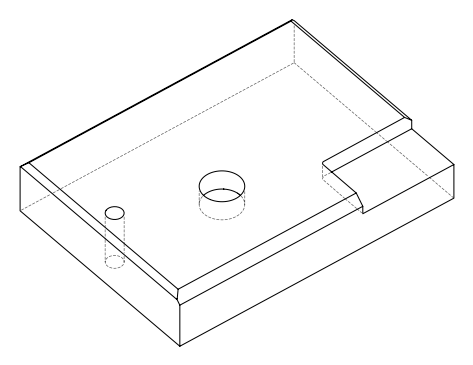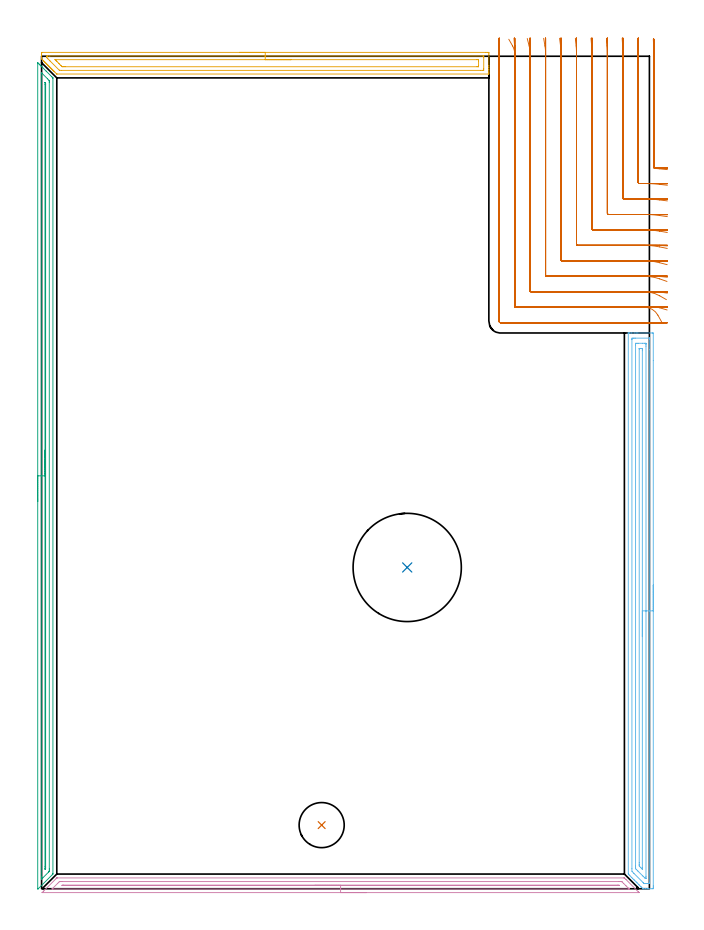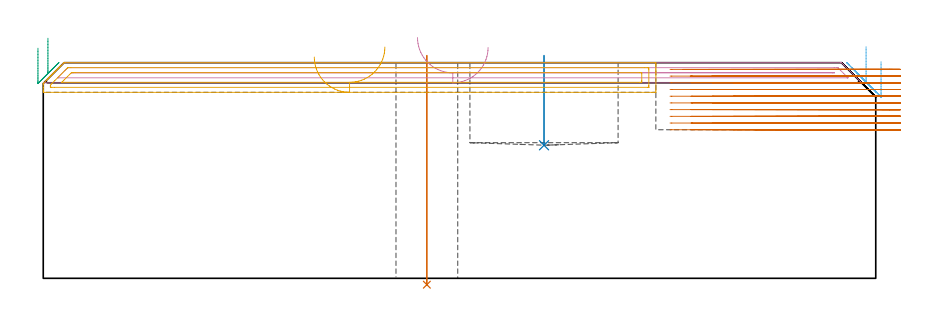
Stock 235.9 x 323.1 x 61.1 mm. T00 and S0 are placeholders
(PLAN: 7 operations, 3 tool changes, 53.2 min)
(1 INDEXABLE_INSERT_DRILL_THROUGH_HOLE_FROM_SOLID | STEP1HOLE | NXT0302_006 | 0.26 min | 14678 mm3)
(2 INDEXABLE_INSERT_DRILL_BLIND_HOLE_FROM_SOLID | STEP1POCKET | NXT0302_036 | 0.1 min | 31726 mm3)
(3 AREA_MILL | FG_CHAMFER_SURFACE | UGT0205_001 | 7.71 min | 5622 mm3)
(4 AREA_MILL_1 | FG_CHAMFER_SURFACE_1 | UGT0205_001 | 5.57 min | 3753 mm3)
(5 AREA_MILL_2 | FG_CHAMFER_SURFACE_2 | UGT0205_001 | 4.35 min | 6226 mm3)
(6 AREA_MILL_3 | FG_CHAMFER_SURFACE_3 | UGT0205_001 | 7.05 min | 10307 mm3)
(7 MILL_CORNER_NOTCH_RECTANGULAR | CORNER_NOTCH_RECTANGULAR | UGT0201_007 | Follow Part, ap 2, ae 75% | 28.13 min | 126583 mm3)
(TOOL NXT0302_006 | Index. Insert Drill 17.5mm [880-D1750L25-05] | D17.5 PA176 FL88 Z2)
(TOOL NXT0302_036 | Index. Insert Drill 42mm [880-D4200L50-05] | D42 PA176 FL210 Z2)
(TOOL UGT0205_001 | Chamfer Mill 20 x 3 x 45 deg. | D20 FL50 Z2)
(TOOL UGT0201_007 | End Mill 8 mm | D8 FL19 Z4)
(OP 1 INDEXABLE_INSERT_DRILL_THROUGH_HOLE_FROM_SOLID)
G17 G21 G94 G90
T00 M6
G54
G17 G0 G90 X108.7 Y24.7 S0 M3
G43 Z71.1 H1
G94 G81 G98 Z-1.806 F250. R63.1
G80
M5
M2
(OP 2 INDEXABLE_INSERT_DRILL_BLIND_HOLE_FROM_SOLID)
G17 G21 G94 G90
T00 M6
G54
G17 G0 G90 X141.9 Y124.7 S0 M3
G43 Z71.1 H1
G94 G81 G98 Z37.7 F250. R63.1
G80
M5
M2
(OP 3 AREA_MILL)
G17 G21 G94 G90
T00 M6
G54
G17 G0 G90 X-1.5 Y150.252 S1061 M3
G43 Z71.1 H0
Z65.2
G94 G1 Y150.29 Z64.328 F250.
Y150.403 Z63.463
Y150.592 Z62.612
Y150.855 Z61.78
Y151.188 Z60.974
Y151.591 Z60.2
Y152.06 Z59.464
Y152.591 Z58.772
Y153.18 Z58.129
Y153.824 Z57.54
Y154.516 Z57.008
Y155.252 Z56.54
Y156.025 Z56.137
Y156.831 Z55.803
Y157.663 Z55.541
Y158.515 Z55.352
Y159.38 Z55.238
Y160.252 Z55.2
X-1.499 Y320.591 Z55.199
X-1.497 Z55.202
X-1.492 Z55.207
X-1.101 Y320.201 Z55.599
X-0.895 Y319.996 Z55.803
X-0.732 Y319.835 Z55.963
X-0.577 Y319.678 Z56.121
X-0.449 Y319.55 Z56.249
X-0.296 Y319.398 Z56.399
X-0.15 Y319.251 Z56.548
X-0.002 Y319.103 Z56.695
X0.141 Y318.961 Z56.836
X0.277 Y318.824 Z56.975
X0.444 Y318.657 Z57.142
X1.783 Y317.319 Z58.48
X4.013 Y315.088 Z60.712
X4.23 Y314.87 Z60.93
X4.374 Y314.724 Z61.071
X4.395 Y314.695 Z61.091
X4.4 Y314.642 Z61.1
Y5.884
X4.398 Y5.706 Z61.087
X4.336 Y5.637 Z61.029
X4.149 Y5.448 Z60.848
X-1.169 Y0.131 Z55.531
X-1.319 Y0. Z55.377
X-1.413 Y-0.062 Z55.281
X-1.427 Y-0.053 Z55.269
X-1.429 Y-0.05 Z55.268
X-1.459 Y0.001 Z55.239
X-1.5 Y0.075 Z55.2
Y160.252
X-0.086 Z56.614
X-0.085 Y316.426 Z56.615
X-0.084 Y316.616 Z56.616
X-0.081 Y316.709 Z56.619
X-0.08 Y316.717 Z56.62
X-0.069 Y316.71 Z56.631
X-0.04 Y316.685 Z56.66
X0.224 Y316.426 Z56.924
X2.323 Y314.327 Z59.023
X2.896 Y313.749 Z59.596
X2.979 Y313.659 Z59.679
X2.981 Y313.579 Z59.681
X2.984 Y313.41 Z59.684
X2.985 Y313.072 Z59.685
X2.986 Y312.857 Z59.686
X2.985 Y7.669 Z59.685
X2.983 Y6.994 Z59.683
X2.979 Y6.776 Z59.679
X2.977 Y6.739 Z59.677
X2.944 Y6.701 Z59.644
X2.882 Y6.635 Z59.582
X2.788 Y6.539 Z59.488
X2.671 Y6.421 Z59.371
X0.465 Y4.214 Z57.165
X0.349 Y4.099 Z57.049
X0.166 Y3.921 Z56.866
X0.017 Y3.779 Z56.717
X-0.079 Y3.716 Z56.621
X-0.083 Y3.881 Z56.617
X-0.084 Y4.099 Z56.616
X-0.086 Y4.553 Z56.614
Y160.252
X1.328 Z58.028
X1.329 Y312.089 Z58.029
X1.331 Y312.857 Z58.031
X1.332 Y312.858 Z58.032
X1.341 Y312.857 Z58.041
X1.45 Y312.748 Z58.15
X1.543 Y312.649 Z58.243
X1.564 Y312.626 Z58.264
X1.567 Y312.503 Z58.267
X1.57 Y312.337 Z58.27
X1.571 Y312.089 Z58.271
X1.572 Y311.965 Z58.272
X1.571 Y8.437 Z58.271
X1.568 Y8.053 Z58.268
X1.565 Y7.861 Z58.265
X1.559 Y7.77 Z58.259
X1.469 Y7.669 Z58.169
X1.459 Y7.659 Z58.159
X1.45 Y7.651 Z58.15
X1.335 Y7.562 Z58.035
X1.332 Y7.669 Z58.032
X1.33 Y7.792 Z58.03
X1.328 Y8.561 Z58.028
Y160.252
Y161.123 Z58.067
Y161.988 Z58.18
Y162.84 Z58.369
Y163.672 Z58.632
Y164.478 Z58.965
Y165.252 Z59.368
Y165.987 Z59.837
Y166.679 Z60.368
Y167.323 Z60.957
Y167.912 Z61.601
Y168.443 Z62.293
Y168.912 Z63.028
Y169.315 Z63.802
Y169.648 Z64.608
Y169.911 Z65.44
Y170.1 Z66.292
Y170.213 Z67.157
Y170.252 Z68.028
G0 Z71.1
M5
M2
(OP 4 AREA_MILL_1)
G17 G21 G94 G90
T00 M6
G54
G17 G0 G90 X126.05 Y-1.5 S1061 M3
G43 Z71.1 H0
Z65.4
G94 G1 X126.012 Z64.528 F250.
X125.898 Z63.664
X125.709 Z62.812
X125.447 Z61.98
X125.113 Z61.174
X124.71 Z60.4
X124.242 Z59.664
X123.71 Z58.972
X123.121 Z58.329
X122.478 Z57.74
X121.786 Z57.208
X121.05 Z56.74
X120.276 Z56.337
X119.47 Z56.003
X118.638 Z55.741
X117.786 Z55.552
X116.922 Z55.438
X116.05 Z55.4
X0.292
X0.222 Y-1.495 Z55.404
X0.218 Y-1.493
X0.222 Y-1.477 Z55.42
X0.817 Y-0.883 Z56.017
X5.639 Y3.94 Z60.838
X5.876 Y4.179 Z61.074
X5.885 Y4.186 Z61.082
X5.904 Y4.195 Z61.087
X6.177 Y4.2 Z61.1
X225.923
X226.196 Y4.195 Z61.087
X226.216 Y4.186 Z61.082
X226.817 Y3.583 Z60.483
X231.581 Y-1.18 Z55.719
X231.731 Y-1.33 Z55.567
X231.878 Y-1.481 Z55.416
X231.883 Y-1.495 Z55.403
X231.878 Y-1.499 Z55.399
X116.05 Y-1.5 Z55.4
Y-0.086 Z56.814
X4.39 Y-0.085 Z56.815
X4.294 Y-0.084 Z56.816
X4.104 Y-0.079 Z56.821
X4.085 Y-0.075 Z56.825
X4.096 Y-0.061 Z56.839
X4.123 Y-0.029 Z56.871
X4.16 Y0.01 Z56.91
X4.275 Y0.125 Z57.025
X6.177 Y2.027 Z58.927
X6.509 Y2.358 Z59.258
X6.845 Y2.69 Z59.59
X6.924 Y2.762 Z59.662
X6.947 Y2.779 Z59.679
X6.978 Y2.782 Z59.682
X7.07 Y2.784 Z59.684
X7.868 Y2.786 Z59.686
X224.137
X224.935 Y2.784 Z59.684
X225.03 Y2.782 Z59.682
X225.124 Y2.779 Z59.679
X225.169 Y2.77 Z59.67
X225.198 Y2.745 Z59.645
X225.257 Y2.69 Z59.59
X225.923 Y2.027 Z58.927
X226.817 Y1.134 Z58.034
X227.71 Y0.24 Z57.14
X227.938 Y0.01 Z56.91
X228.011 Y-0.069 Z56.831
X228.017 Y-0.078 Z56.822
X228.013 Y-0.079 Z56.821
X227.965 Y-0.083 Z56.817
X227.902 Y-0.085 Z56.815
X227.806 Y-0.086 Z56.814
X116.05
Y1.328 Z58.228
X8.431 Y1.329 Z58.229
X8. Y1.333 Z58.233
X7.963 Y1.335 Z58.235
X7.962 Y1.351 Z58.251
X7.963 Y1.357 Z58.257
X8.389 Y1.371 Z58.271
X8.431
X223.669
X223.712 Y1.37 Z58.27
X224.137 Y1.357 Z58.257
X224.154 Y1.334 Z58.234
X224.137 Y1.333 Z58.233
X223.711 Y1.329 Z58.229
X116.05 Y1.328 Z58.228
X115.178 Z58.266
X114.314 Z58.38
X113.462 Z58.569
X112.63 Z58.832
X111.824 Z59.165
X111.05 Z59.568
X110.314 Z60.037
X109.622 Z60.568
X108.979 Z61.157
X108.39 Z61.801
X107.858 Z62.493
X107.39 Z63.228
X106.987 Z64.002
X106.653 Z64.808
X106.391 Z65.64
X106.202 Z66.492
X106.088 Z67.357
X106.05 Z68.228
G0 Z71.1
M5
M2
(OP 5 AREA_MILL_2)
G17 G21 G94 G90
T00 M6
G54
G17 G0 G90 X76.8 Y324.6 S1061 M3
G43 Z71.1 H0
Z62.7
G94 G1 X76.838 Z61.828 F250.
X76.952 Z60.964
X77.141 Z60.112
X77.403 Z59.28
X77.737 Z58.474
X78.14 Z57.7
X78.609 Z56.964
X79.14 Z56.272
X79.729 Z55.629
X80.372 Z55.04
X81.064 Z54.509
X81.8 Z54.04
X82.574 Z53.637
X83.38 Z53.303
X84.212 Z53.041
X85.064 Z52.852
X85.928 Z52.738
X86.8 Z52.7
X172.361
X172.985 Y324.597 Z52.703
X173.593 Y324.592 Z52.706
X173.596 Y324.586 Z52.711
X173.6 Y323.975 Z53.322
Y319.506 Z57.788
Y318.949 Z58.348
Y318.612 Z58.684
Y318.055 Z59.241
Y317.718 Z59.577
Y317.045 Z60.254
Y316.67 Z60.629
X173.593 Y316.264 Z61.028
X173.59 Y316.202 Z61.088
X173.432 Y316.2 Z61.1
X5.973
X5.905 Y316.205 Z61.091
X5.858 Y316.243 Z61.054
X5.699 Y316.401 Z60.899
X5.08 Y317.019 Z60.28
X4.976 Y317.123 Z60.173
X4.874 Y317.226 Z60.074
X4.783 Y317.317 Z59.982
X4.678 Y317.421 Z59.875
X4.576 Y317.524 Z59.775
X4.485 Y317.615 Z59.685
X4.38 Y317.718 Z59.578
X4.277 Y317.822 Z59.477
X4.187 Y317.913 Z59.387
X4.082 Y318.016 Z59.28
X3.979 Y318.12 Z59.179
X3.889 Y318.21 Z59.089
X3.784 Y318.314 Z58.982
X3.681 Y318.419 Z58.881
X3.592 Y318.508 Z58.792
X3.486 Y318.612 Z58.684
X3.383 Y318.717 Z58.583
X3.294 Y318.806 Z58.494
X3.188 Y318.91 Z58.386
X3.085 Y319.015 Z58.285
X2.996 Y319.103 Z58.196
X2.89 Y319.208 Z58.088
X2.787 Y319.313 Z57.986
X2.699 Y319.401 Z57.898
X2.592 Y319.506 Z57.79
X2.488 Y319.611 Z57.688
X2.401 Y319.699 Z57.601
X2.294 Y319.804 Z57.492
X2.19 Y319.91 Z57.39
X2.103 Y319.997 Z57.303
X1.996 Y320.102 Z57.194
X1.892 Y320.208 Z57.092
X1.806 Y320.294 Z57.005
X1.698 Y320.4 Z56.896
X1.594 Y320.506 Z56.794
X1.508 Y320.592 Z56.708
X1.4 Y320.698 Z56.598
X1.296 Y320.804 Z56.495
X1.21 Y320.89 Z56.41
X1.102 Y320.996 Z56.3
X0.997 Y321.102 Z56.197
X0.912 Y321.187 Z56.112
X0.804 Y321.294 Z56.002
X0.233 Y321.867 Z55.433
X0.019 Y322.083 Z55.215
X0.002 Y322.108 Z55.189
X0. Y322.188 Z55.111
Y322.216 Z55.082
Y322.419 Z54.881
Y323.302 Z53.997
Y323.975 Z53.32
Y324.311 Z52.985
X0.002 Y324.591 Z52.705
X0.168 Y324.6 Z52.7
X86.8
Y323.186 Z54.114
X171.303 Y323.185 Z54.115
X171.512 Y323.183 Z54.117
X171.57 Y323.18 Z54.12
X171.592 Y323.177 Z54.123
X171.594 Y323.173 Z54.127
X171.598 Y323.139 Z54.161
X171.599 Y323.081 Z54.219
X171.6 Y322.68 Z54.62
X171.599 Y318.212 Z59.088
X171.592 Y317.718 Z59.582
X171.59 Y317.625 Z59.675
X171.407 Y317.618 Z59.682
X171.302 Y317.615 Z59.685
X171.199
X170.41 Y317.614 Z59.686
X7.76 Y317.615 Z59.685
X6.966 Y317.619 Z59.681
X6.95 Y317.621 Z59.679
X6.908 Y317.651 Z59.649
X6.867 Y317.685 Z59.615
X3.256 Y321.294 Z56.006
X2.401 Y322.15 Z55.15
X2.365 Y322.188 Z55.112
X2.01 Y322.579 Z54.721
X2.009 Y323.081 Z54.219
X2.01 Y323.175 Z54.125
X2.193 Y323.182 Z54.118
X2.298 Y323.185 Z54.115
X2.401
X3.19 Y323.186 Z54.114
X86.8
Y321.771 Z55.529
X168.936
X169.413 Y321.769 Z55.531
X169.571 Y321.766 Z55.534
X169.59 Y321.765 Z55.535
X169.594 Y321.706 Z55.594
X169.598 Y321.606 Z55.694
X169.599 Y321.481 Z55.819
X169.6 Y321.294 Z56.006
X169.598 Y319.321 Z57.979
X169.59 Y319.132 Z58.168
X169.582 Y319.035 Z58.265
X169.532 Y319.033 Z58.267
X169.413 Y319.031 Z58.269
X168.997 Y319.029 Z58.271
X9.13
X8.653 Y319.03 Z58.27
X8.233 Y319.032 Z58.268
X8.003 Y319.035 Z58.265
X7.76 Y319.251 Z58.049
X7.497 Y319.506 Z57.794
X6.867 Y320.133 Z57.167
X6.599 Y320.4 Z56.9
X5.973 Y321.026 Z56.274
X5.706 Y321.294 Z56.006
X5.439 Y321.564 Z55.736
X5.264 Y321.745 Z55.555
X5.244 Y321.767 Z55.533
X5.248 Y321.768 Z55.532
X5.279 Y321.77 Z55.53
X5.337 Y321.771 Z55.529
X5.496
X86.8
X87.672 Z55.567
X88.537 Z55.68
X89.388 Z55.869
X90.22 Z56.132
X91.026 Z56.465
X91.8 Z56.868
X92.536 Z57.337
X93.228 Z57.868
X93.871 Z58.457
X94.46 Z59.101
X94.992 Z59.793
X95.46 Z60.529
X95.863 Z61.302
X96.197 Z62.108
X96.459 Z62.94
X96.648 Z63.792
X96.762 Z64.657
X96.8 Z65.529
G0 Z71.1
M5
M2
(OP 6 AREA_MILL_3)
G17 G21 G94 G90
T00 M6
G54
G17 G0 G90 X237.4 Y117.85 S1061 M3
G43 Z71.1 H0
Z61.4
G94 G1 Y117.812 Z60.528 F250.
Y117.698 Z59.664
Y117.509 Z58.812
Y117.247 Z57.98
Y116.913 Z57.174
Y116.51 Z56.4
Y116.042 Z55.664
Y115.51 Z54.972
Y114.921 Z54.329
Y114.278 Z53.74
Y113.586 Z53.209
Y112.85 Z52.74
Y112.076 Z52.337
Y111.27 Z52.003
Y110.438 Z51.741
Y109.586 Z51.552
Y108.722 Z51.438
Y107.85 Z51.4
Y1.063
X237.399 Y0.621 Z51.401
X237.394 Y0.176 Z51.403
X237.391 Y0.01 Z51.405
X236.955 Y0. Z51.84
X235.537 Z53.26
X235.193 Z53.603
X234.505 Z54.294
X233.731 Z55.068
X233.431 Y0.004 Z55.368
X233.406 Y0.006 Z55.392
X233.378 Y0.025 Z55.42
X233.256 Y0.144 Z55.543
X232.746 Y0.654 Z56.054
X232.55 Y0.848 Z56.246
X231.901 Y1.499 Z56.899
X231.669 Y1.729 Z57.127
X231.056 Y2.344 Z57.744
X230.991 Y2.408 Z57.808
X230.788 Y2.61 Z58.008
X230.21 Y3.189 Z58.589
X230.097 Y3.302 Z58.701
X229.907 Y3.491 Z58.889
X229.365 Y4.035 Z59.435
X229.026 Y4.372 Z59.77
X228.309 Y5.089 Z60.487
X228.199 Y5.2 Z60.6
X228.096 Y5.304 Z60.704
X227.816 Y5.584 Z60.982
X227.706 Y5.696 Z61.091
X227.7 Y5.983 Z61.1
Y215.53
X227.701 Y215.694 Z61.089
X227.702 Y215.695
X228.045 Y215.7 Z60.754
X228.338 Z60.461
X229.026 Z59.769
X230.251 Z58.546
X230.788 Z58.006
X231.4 Z57.395
X236.955 Z51.842
X237.227 Y215.697 Z51.571
X237.392 Y215.69 Z51.406
X237.399 Y215.522 Z51.399
X237.4 Y205.026 Z51.4
Y107.85
X235.986 Z52.814
X235.985 Y2.498 Z52.815
X235.984 Y2.408 Z52.816
X235.979 Y2.016 Z52.821
X235.591 Y2.005 Z53.209
X235.193 Y2.002 Z53.607
X234.714 Y2. Z54.086
X234.312 Y2.003 Z54.488
X233.91 Y2.008 Z54.89
X233.858 Y2.01 Z54.942
X233.829 Y2.033 Z54.971
X233.772 Y2.083 Z55.028
X233.662 Y2.19 Z55.138
X233.441 Y2.408 Z55.359
X229.869 Y5.983 Z58.931
X229.121 Y6.78 Z59.679
X229.114 Y7.77 Z59.686
X229.115 Y213.202 Z59.685
X229.116 Y213.292 Z59.684
X229.121 Y213.684 Z59.679
X229.509 Y213.695 Z59.291
X229.907 Y213.698 Z58.893
X230.386 Y213.7 Z58.414
X235.889 Y213.699 Z52.911
X235.921 Y213.698 Z52.879
X235.954 Y213.694 Z52.846
X235.976 Y213.691 Z52.824
X235.979 Y213.666 Z52.821
X235.985 Y213.382 Z52.815
X235.986 Y209.218 Z52.814
Y107.85
X234.572 Z54.228
X234.571 Y4.826 Z54.229
X234.568 Y4.195 Z54.232
X234.565 Y4.065 Z54.235
X234.562 Y4.01 Z54.238
X234.499 Y4.005 Z54.301
X234.312 Y4.01 Z54.488
X234.113 Y4.195 Z54.687
X233.431 Y4.869 Z55.369
X233.21 Y5.089 Z55.59
X231.424 Y6.876 Z57.376
X230.788 Y7.522 Z58.012
X230.547 Y7.77 Z58.253
X230.536 Y8.026 Z58.264
X230.53 Y8.663 Z58.27
X230.529 Y8.926 Z58.271
Y210.874
X230.532 Y211.505 Z58.268
X230.535 Y211.635 Z58.265
X230.538 Y211.69 Z58.262
X230.599 Y211.696 Z58.201
X230.788 Y211.698 Z58.012
X231.476 Y211.7 Z57.324
X233.238 Z55.562
X234.12 Z54.68
X234.312 Y211.697 Z54.488
X234.504 Y211.693 Z54.296
X234.555 Y211.69 Z54.245
X234.565 Y211.66 Z54.235
X234.568 Y211.592 Z54.232
X234.57 Y211.505 Z54.23
X234.571 Y211.242 Z54.229
X234.572 Y210.611 Z54.228
Y107.85
X233.157 Z55.643
Y8.048
X233.155 Y7.77 Z55.645
X233.153 Y7.66 Z55.647
X233.151 Y7.619 Z55.649
X233.132 Y7.628 Z55.668
X232.983 Y7.77 Z55.817
X232.55 Y8.202 Z56.25
X232.095 Y8.663 Z56.705
X231.95 Y8.822 Z56.85
X231.947 Y8.972 Z56.853
X231.944 Y9.278 Z56.856
X231.943 Y9.557 Z56.857
Y10.173
Y209.439
X231.945 Y209.645 Z56.855
X231.947 Y209.679 Z56.853
X231.95 Y209.69 Z56.85
X231.957 Y209.693 Z56.843
X232.01 Y209.697 Z56.79
X232.118 Y209.699 Z56.682
X232.55 Y209.7 Z56.25
X232.983 Y209.698 Z55.817
X233.087 Y209.695 Z55.713
X233.138 Y209.69 Z55.662
X233.151 Y209.684 Z55.649
X233.152 Y209.668 Z55.648
X233.155 Y209.565 Z55.645
X233.157 Y209.102 Z55.643
Y208.824
Y107.85
Y106.978 Z55.681
Y106.113 Z55.795
Y105.262 Z55.983
Y104.43 Z56.246
Y103.624 Z56.58
Y102.85 Z56.982
Y102.114 Z57.451
Y101.422 Z57.982
Y100.779 Z58.572
Y100.19 Z59.215
Y99.658 Z59.907
Y99.19 Z60.643
Y98.787 Z61.417
Y98.453 Z62.223
Y98.191 Z63.055
Y98.002 Z63.906
Y97.888 Z64.771
Y97.85 Z65.643
G0 Z71.1
M5
M2
(OP 7 MILL_CORNER_NOTCH_RECTANGULAR)
G17 G21 G94 G90
T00 M6
G54
G17 G0 G90 X237.411 Y329.744 S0 M3
G43 Z71.1 H0
Z59.2
G94 G1 X237.543 Y326.747 F250.
G2 X237.6 Y324.121 R60. F500.
G1 Y279.959
G3 X237.969 Y279.565 R0.4
G2 X239.9 Y279.404 R60.
G1 X242.885 Y279.106 F250.
G0 Z71.1
X231.352 Y330.095
Z59.2
G1 X231.518 Y327.1
G2 X231.6 Y324.121 R54. F500.
G1 Y274.096
G3 X231.996 Y273.7 R0.4
G1 X233.947
G2 X239.9 Y273.371 R54.
G1 X242.882 Y273.04 F250.
G0 Z71.1
X225.321 Y330.094
Z59.2
G1 X225.507 Y327.1
G2 X225.6 Y324.121 R48. F500.
G1 Y268.096
G3 X225.996 Y267.7 R0.4
G1 X233.947
G2 X239.9 Y267.329 R48.
G1 X242.877 Y266.957 F250.
G0 Z71.1
X219.281 Y330.092
Z59.2
G1 X219.494 Y327.1
G2 X219.6 Y324.121 R42. F500.
G1 Y262.096
G3 X219.996 Y261.7 R0.4
G1 X233.947
G2 X239.9 Y261.276 R42.
G1 X242.87 Y260.851 F250.
G0 Z71.1
X213.228 Y330.09
Z59.2
G1 X213.477 Y327.1
G2 X213.6 Y324.121 R36. F500.
G1 Y256.096
G3 X213.996 Y255.7 R0.4
G1 X233.947
G2 X239.9 Y255.204 R36.
G1 X242.859 Y254.708 F250.
G0 Z71.1
X207.154 Y330.085
Z59.2
G1 X207.452 Y327.1
G2 X207.6 Y324.121 R30. F500.
G1 Y250.097
G3 X207.997 Y249.7 R0.4
G1 X233.947
G2 X239.9 Y249.103 R30.
G1 X242.84 Y248.508 F250.
G0 Z71.1
X201.042 Y330.077
Z59.2
G1 X201.414 Y327.1
G2 X201.6 Y324.121 R24. F500.
G1 Y244.097
G3 X201.997 Y243.7 R0.4
G1 X233.947
G2 X239.9 Y242.95 R24.
G1 X242.806 Y242.206 F250.
G0 Z71.1
X194.855 Y330.059
Z59.2
G1 X195.352 Y327.1
G2 X195.6 Y324.121 R18. F500.
G1 Y238.097
G3 X195.997 Y237.7 R0.4
G1 X233.947
G2 X239.9 Y236.687 R18.
G1 X242.731 Y235.695 F250.
G0 Z71.1
X188.48 Y330.006
Z59.2
G1 X189.224 Y327.1
G2 X189.6 Y324.121 R12. F500.
G1 Y232.097
G3 X189.997 Y231.7 R0.4
G1 X233.947
G2 X239.9 Y230.119 R12.
G1 X242.505 Y228.631 F250.
G0 Z71.1
X181.319 Y329.704
Z59.2
G1 X182.808 Y327.1
G2 X183.6 Y324.121 R6. F500.
G1 Y226.097
G3 X183.997 Y225.7 R0.4
G1 X233.947
G2 X239.195 Y222.609 R6.
G1 X240.649 Y219.985 F250.
G0 Z71.1
X177.6 Y327.121
Z59.2
G1 Y324.121
Y220.2 F500.
G3 X178.1 Y219.7 R0.5
G1 X233.947
X236.947 F250.
G0 Z71.1
X237.594 Y329.721
Z57.3
G1 X237.6 Y326.721
Y326.603 F500.
Y280.095
G3 X237.995 Y279.7 R0.4
G2 X239.9 Y279.677 R60.
G1 X242.899 Y279.593 F250.
G0 Z71.1
X231.57 Y330.1
Z57.3
G1 X231.598 Y327.1
G2 X231.6 Y326.603 R54. F500.
G1 Y274.096
G3 X231.996 Y273.7 R0.4
G1 X238.227
G2 X239.9 Y273.674 R54.
G1 X242.899 Y273.581 F250.
G0 Z71.1
X225.566 Y330.1
Z57.3
G1 X225.597 Y327.1
G2 X225.6 Y326.603 R48. F500.
G1 Y268.096
G3 X225.996 Y267.7 R0.4
G1 X238.227
G2 X239.9 Y267.671 R48.
G1 X242.898 Y267.566 F250.
G0 Z71.1
X219.562 Y330.1
Z57.3
G1 X219.597 Y327.1
G2 X219.6 Y326.603 R42. F500.
G1 Y262.096
G3 X219.996 Y261.7 R0.4
G1 X238.227
G2 X239.9 Y261.667 R42.
G1 X242.898 Y261.547 F250.
G0 Z71.1
X213.555 Y330.1
Z57.3
G1 X213.597 Y327.1
G2 X213.6 Y326.603 R36. F500.
G1 Y256.096
G3 X213.996 Y255.7 R0.4
G1 X238.227
G2 X239.9 Y255.661 R36.
G1 X242.897 Y255.522 F250.
G0 Z71.1
X207.546 Y330.1
Z57.3
G1 X207.596 Y327.1
G2 X207.6 Y326.603 R30. F500.
G1 Y250.097
G3 X207.997 Y249.7 R0.4
G1 X238.227
G2 X239.9 Y249.653 R30.
G1 X242.895 Y249.486 F250.
G0 Z71.1
X201.533 Y330.099
Z57.3
G1 X201.595 Y327.1
G2 X201.6 Y326.603 R24. F500.
G1 Y244.097
G3 X201.997 Y243.7 R0.4
G1 X238.227
G2 X239.9 Y243.642 R24.
G1 X242.893 Y243.432 F250.
G0 Z71.1
X195.51 Y330.099
Z57.3
G1 X195.593 Y327.1
G2 X195.6 Y326.603 R18. F500.
G1 Y238.097
G3 X195.997 Y237.7 R0.4
G1 X238.227
G2 X239.9 Y237.622 R18.
G1 X242.887 Y237.343 F250.
G0 Z71.1
X189.466 Y330.097
Z57.3
G1 X189.59 Y327.1
G2 X189.6 Y326.603 R12. F500.
G1 Y232.097
G3 X189.997 Y231.7 R0.4
G1 X238.227
G2 X239.9 Y231.583 R12.
G1 X242.871 Y231.165 F250.
G0 Z71.1
X183.331 Y330.09
Z57.3
G1 X183.579 Y327.1
G2 X183.6 Y326.603 R6. F500.
G1 Y226.097
G3 X183.997 Y225.7 R0.4
G1 X238.227
G2 X239.9 Y225.462 R6.
G1 X242.781 Y224.625 F250.
G0 Z71.1
X177.6 Y329.603
Z57.3
G1 Y326.603
Y220.2 F500.
G3 X178.1 Y219.7 R0.5
G1 X238.227
X241.227 F250.
G0 Z71.1
X237.6 Y329.721
Z55.4
G1 Y326.721
Y280.095 F500.
G3 X237.995 Y279.7 R0.4
G1 X239.681
X239.9
X242.9 Y279.689 F250.
G0 Z71.1
X231.6 Y330.1
Z55.4
G1 Y327.1
Y274.096 F500.
G3 X231.996 Y273.7 R0.4
G1 X239.681
X239.9
X242.9 Y273.687 F250.
G0 Z71.1
X225.6 Y330.1
Z55.4
G1 Y327.1
Y268.096 F500.
G3 X225.996 Y267.7 R0.4
G1 X239.681
X239.9
X242.9 Y267.686 F250.
G0 Z71.1
X219.6 Y330.1
Z55.4
G1 Y327.1
Y262.096 F500.
G3 X219.996 Y261.7 R0.4
G1 X239.681
X239.9 Y261.699
X242.9 Y261.684 F250.
G0 Z71.1
X213.6 Y330.1
Z55.4
G1 Y327.1
Y256.096 F500.
G3 X213.996 Y255.7 R0.4
G1 X239.681
X239.9 Y255.699
X242.9 Y255.681 F250.
G0 Z71.1
X207.6 Y330.1
Z55.4
G1 Y327.1
Y250.097 F500.
G3 X207.997 Y249.7 R0.4
G1 X239.681
X239.9 Y249.699
X242.9 Y249.677 F250.
G0 Z71.1
X201.6 Y330.1
Z55.4
G1 Y327.1
Y244.097 F500.
G3 X201.997 Y243.7 R0.4
G1 X239.681
X239.9 Y243.699
X242.9 Y243.672 F250.
G0 Z71.1
X195.6 Y330.1
Z55.4
G1 Y327.1
Y238.097 F500.
G3 X195.997 Y237.7 R0.4
G1 X239.681
G2 X239.9 Y237.699 R18.
G1 X242.9 Y237.662 F250.
G0 Z71.1
X189.6 Y330.1
Z55.4
G1 Y327.1
Y232.097 F500.
G3 X189.997 Y231.7 R0.4
G1 X239.681
G2 X239.9 Y231.698 R12.
G1 X242.899 Y231.643 F250.
G0 Z71.1
X183.6 Y330.1
Z55.4
G1 Y327.1
Y226.097 F500.
G3 X183.997 Y225.7 R0.4
G1 X239.681
G2 X239.9 Y225.696 R6.
G1 X242.898 Y225.586 F250.
G0 Z71.1
X177.6 Y330.1
Z55.4
G1 Y327.1
Y220.2 F500.
G3 X178.1 Y219.7 R0.5
G1 X239.681
X242.681 F250.
G0 Z71.1
X237.6 Y329.721
Z53.5
G1 Y326.721
Y280.095 F500.
G3 X237.995 Y279.7 R0.4
G1 X239.9
X242.9 F250.
G0 Z71.1
X231.6 Y330.1
Z53.5
G1 Y327.1
Y274.096 F500.
G3 X231.996 Y273.7 R0.4
G1 X239.9
X242.9 F250.
G0 Z71.1
X225.6 Y330.1
Z53.5
G1 Y327.1
Y268.096 F500.
G3 X225.996 Y267.7 R0.4
G1 X239.9
X242.9 F250.
G0 Z71.1
X219.6 Y330.1
Z53.5
G1 Y327.1
Y262.096 F500.
G3 X219.996 Y261.7 R0.4
G1 X239.9
X242.9 F250.
G0 Z71.1
X213.6 Y330.1
Z53.5
G1 Y327.1
Y256.096 F500.
G3 X213.996 Y255.7 R0.4
G1 X239.9
X242.9 F250.
G0 Z71.1
X207.6 Y330.1
Z53.5
G1 Y327.1
Y250.097 F500.
G3 X207.997 Y249.7 R0.4
G1 X239.9
X242.9 F250.
G0 Z71.1
X201.6 Y330.1
Z53.5
G1 Y327.1
Y244.097 F500.
G3 X201.997 Y243.7 R0.4
G1 X239.9
X242.9 F250.
G0 Z71.1
X195.6 Y330.1
Z53.5
G1 Y327.1
Y238.097 F500.
G3 X195.997 Y237.7 R0.4
G1 X239.9
X242.9 F250.
G0 Z71.1
X189.6 Y330.1
Z53.5
G1 Y327.1
Y232.097 F500.
G3 X189.997 Y231.7 R0.4
G1 X239.9
X242.9 F250.
G0 Z71.1
X183.6 Y330.1
Z53.5
G1 Y327.1
Y226.097 F500.
G3 X183.997 Y225.7 R0.4
G1 X239.9
X242.9 F250.
G0 Z71.1
X177.6 Y330.1
Z53.5
G1 Y327.1
Y220.2 F500.
G3 X178.1 Y219.7 R0.5
G1 X239.9
X242.9 F250.
G0 Z71.1
X237.6 Y329.721
Z51.6
G1 Y326.721
Y280.095 F500.
G3 X237.995 Y279.7 R0.4
G1 X239.9
X242.9 F250.
G0 Z71.1
X231.6 Y330.1
Z51.6
G1 Y327.1
Y274.096 F500.
G3 X231.996 Y273.7 R0.4
G1 X239.9
X242.9 F250.
G0 Z71.1
X225.6 Y330.1
Z51.6
G1 Y327.1
Y268.096 F500.
G3 X225.996 Y267.7 R0.4
G1 X239.9
X242.9 F250.
G0 Z71.1
X219.6 Y330.1
Z51.6
G1 Y327.1
Y262.096 F500.
G3 X219.996 Y261.7 R0.4
G1 X239.9
X242.9 F250.
G0 Z71.1
X213.6 Y330.1
Z51.6
G1 Y327.1
Y256.096 F500.
G3 X213.996 Y255.7 R0.4
G1 X239.9
X242.9 F250.
G0 Z71.1
X207.6 Y330.1
Z51.6
G1 Y327.1
Y250.097 F500.
G3 X207.997 Y249.7 R0.4
G1 X239.9
X242.9 F250.
G0 Z71.1
X201.6 Y330.1
Z51.6
G1 Y327.1
Y244.097 F500.
G3 X201.997 Y243.7 R0.4
G1 X239.9
X242.9 F250.
G0 Z71.1
X195.6 Y330.1
Z51.6
G1 Y327.1
Y238.097 F500.
G3 X195.997 Y237.7 R0.4
G1 X239.9
X242.9 F250.
G0 Z71.1
X189.6 Y330.1
Z51.6
G1 Y327.1
Y232.097 F500.
G3 X189.997 Y231.7 R0.4
G1 X239.9
X242.9 F250.
G0 Z71.1
X183.6 Y330.1
Z51.6
G1 Y327.1
Y226.097 F500.
G3 X183.997 Y225.7 R0.4
G1 X239.9
X242.9 F250.
G0 Z71.1
X177.6 Y330.1
Z51.6
G1 Y327.1
Y220.2 F500.
G3 X178.1 Y219.7 R0.5
G1 X239.9
X242.9 F250.
G0 Z71.1
X237.6 Y329.721
Z49.7
G1 Y326.721
Y280.095 F500.
G3 X237.995 Y279.7 R0.4
G1 X239.9
X242.9 F250.
G0 Z71.1
X231.6 Y330.1
Z49.7
G1 Y327.1
Y274.096 F500.
G3 X231.996 Y273.7 R0.4
G1 X239.9
X242.9 F250.
G0 Z71.1
X225.6 Y330.1
Z49.7
G1 Y327.1
Y268.096 F500.
G3 X225.996 Y267.7 R0.4
G1 X239.9
X242.9 F250.
G0 Z71.1
X219.6 Y330.1
Z49.7
G1 Y327.1
Y262.096 F500.
G3 X219.996 Y261.7 R0.4
G1 X239.9
X242.9 F250.
G0 Z71.1
X213.6 Y330.1
Z49.7
G1 Y327.1
Y256.096 F500.
G3 X213.996 Y255.7 R0.4
G1 X239.9
X242.9 F250.
G0 Z71.1
X207.6 Y330.1
Z49.7
G1 Y327.1
Y250.097 F500.
G3 X207.997 Y249.7 R0.4
G1 X239.9
X242.9 F250.
G0 Z71.1
X201.6 Y330.1
Z49.7
G1 Y327.1
Y244.097 F500.
G3 X201.997 Y243.7 R0.4
G1 X239.9
X242.9 F250.
G0 Z71.1
X195.6 Y330.1
Z49.7
G1 Y327.1
Y238.097 F500.
G3 X195.997 Y237.7 R0.4
G1 X239.9
X242.9 F250.
G0 Z71.1
X189.6 Y330.1
Z49.7
G1 Y327.1
Y232.097 F500.
G3 X189.997 Y231.7 R0.4
G1 X239.9
X242.9 F250.
G0 Z71.1
X183.6 Y330.1
Z49.7
G1 Y327.1
Y226.097 F500.
G3 X183.997 Y225.7 R0.4
G1 X239.9
X242.9 F250.
G0 Z71.1
X177.6 Y330.1
Z49.7
G1 Y327.1
Y220.2 F500.
G3 X178.1 Y219.7 R0.5
G1 X239.9
X242.9 F250.
G0 Z71.1
X237.6 Y329.721
Z47.8
G1 Y326.721
Y280.095 F500.
G3 X237.995 Y279.7 R0.4
G1 X239.9
X242.9 F250.
G0 Z71.1
X231.6 Y330.1
Z47.8
G1 Y327.1
Y274.096 F500.
G3 X231.996 Y273.7 R0.4
G1 X239.9
X242.9 F250.
G0 Z71.1
X225.6 Y330.1
Z47.8
G1 Y327.1
Y268.096 F500.
G3 X225.996 Y267.7 R0.4
G1 X239.9
X242.9 F250.
G0 Z71.1
X219.6 Y330.1
Z47.8
G1 Y327.1
Y262.096 F500.
G3 X219.996 Y261.7 R0.4
G1 X239.9
X242.9 F250.
G0 Z71.1
X213.6 Y330.1
Z47.8
G1 Y327.1
Y256.096 F500.
G3 X213.996 Y255.7 R0.4
G1 X239.9
X242.9 F250.
G0 Z71.1
X207.6 Y330.1
Z47.8
G1 Y327.1
Y250.097 F500.
G3 X207.997 Y249.7 R0.4
G1 X239.9
X242.9 F250.
G0 Z71.1
X201.6 Y330.1
Z47.8
G1 Y327.1
Y244.097 F500.
G3 X201.997 Y243.7 R0.4
G1 X239.9
X242.9 F250.
G0 Z71.1
X195.6 Y330.1
Z47.8
G1 Y327.1
Y238.097 F500.
G3 X195.997 Y237.7 R0.4
G1 X239.9
X242.9 F250.
G0 Z71.1
X189.6 Y330.1
Z47.8
G1 Y327.1
Y232.097 F500.
G3 X189.997 Y231.7 R0.4
G1 X239.9
X242.9 F250.
G0 Z71.1
X183.6 Y330.1
Z47.8
G1 Y327.1
Y226.097 F500.
G3 X183.997 Y225.7 R0.4
G1 X239.9
X242.9 F250.
G0 Z71.1
X177.6 Y330.1
Z47.8
G1 Y327.1
Y220.2 F500.
G3 X178.1 Y219.7 R0.5
G1 X239.9
X242.9 F250.
G0 Z71.1
X237.6 Y329.721
Z45.9
G1 Y326.721
Y280.095 F500.
G3 X237.995 Y279.7 R0.4
G1 X239.9
X242.9 F250.
G0 Z71.1
X231.6 Y330.1
Z45.9
G1 Y327.1
Y274.096 F500.
G3 X231.996 Y273.7 R0.4
G1 X239.9
X242.9 F250.
G0 Z71.1
X225.6 Y330.1
Z45.9
G1 Y327.1
Y268.096 F500.
G3 X225.996 Y267.7 R0.4
G1 X239.9
X242.9 F250.
G0 Z71.1
X219.6 Y330.1
Z45.9
G1 Y327.1
Y262.096 F500.
G3 X219.996 Y261.7 R0.4
G1 X239.9
X242.9 F250.
G0 Z71.1
X213.6 Y330.1
Z45.9
G1 Y327.1
Y256.096 F500.
G3 X213.996 Y255.7 R0.4
G1 X239.9
X242.9 F250.
G0 Z71.1
X207.6 Y330.1
Z45.9
G1 Y327.1
Y250.097 F500.
G3 X207.997 Y249.7 R0.4
G1 X239.9
X242.9 F250.
G0 Z71.1
X201.6 Y330.1
Z45.9
G1 Y327.1
Y244.097 F500.
G3 X201.997 Y243.7 R0.4
G1 X239.9
X242.9 F250.
G0 Z71.1
X195.6 Y330.1
Z45.9
G1 Y327.1
Y238.097 F500.
G3 X195.997 Y237.7 R0.4
G1 X239.9
X242.9 F250.
G0 Z71.1
X189.6 Y330.1
Z45.9
G1 Y327.1
Y232.097 F500.
G3 X189.997 Y231.7 R0.4
G1 X239.9
X242.9 F250.
G0 Z71.1
X183.6 Y330.1
Z45.9
G1 Y327.1
Y226.097 F500.
G3 X183.997 Y225.7 R0.4
G1 X239.9
X242.9 F250.
G0 Z71.1
X177.6 Y330.1
Z45.9
G1 Y327.1
Y220.2 F500.
G3 X178.1 Y219.7 R0.5
G1 X239.9
X242.9 F250.
G0 Z71.1
X237.6 Y329.721
Z44.
G1 Y326.721
Y280.095 F500.
G3 X237.995 Y279.7 R0.4
G1 X239.9
X242.9 F250.
G0 Z71.1
X231.6 Y330.1
Z44.
G1 Y327.1
Y274.096 F500.
G3 X231.996 Y273.7 R0.4
G1 X239.9
X242.9 F250.
G0 Z71.1
X225.6 Y330.1
Z44.
G1 Y327.1
Y268.096 F500.
G3 X225.996 Y267.7 R0.4
G1 X239.9
X242.9 F250.
G0 Z71.1
X219.6 Y330.1
Z44.
G1 Y327.1
Y262.096 F500.
G3 X219.996 Y261.7 R0.4
G1 X239.9
X242.9 F250.
G0 Z71.1
X213.6 Y330.1
Z44.
G1 Y327.1
Y256.096 F500.
G3 X213.996 Y255.7 R0.4
G1 X239.9
X242.9 F250.
G0 Z71.1
X207.6 Y330.1
Z44.
G1 Y327.1
Y250.097 F500.
G3 X207.997 Y249.7 R0.4
G1 X239.9
X242.9 F250.
G0 Z71.1
X201.6 Y330.1
Z44.
G1 Y327.1
Y244.097 F500.
G3 X201.997 Y243.7 R0.4
G1 X239.9
X242.9 F250.
G0 Z71.1
X195.6 Y330.1
Z44.
G1 Y327.1
Y238.097 F500.
G3 X195.997 Y237.7 R0.4
G1 X239.9
X242.9 F250.
G0 Z71.1
X189.6 Y330.1
Z44.
G1 Y327.1
Y232.097 F500.
G3 X189.997 Y231.7 R0.4
G1 X239.9
X242.9 F250.
G0 Z71.1
X183.6 Y330.1
Z44.
G1 Y327.1
Y226.097 F500.
G3 X183.997 Y225.7 R0.4
G1 X239.9
X242.9 F250.
G0 Z71.1
X177.6 Y330.1
Z44.
G1 Y327.1
Y220.2 F500.
G3 X178.1 Y219.7 R0.5
G1 X239.9
X242.9 F250.
G0 Z71.1
X237.6 Y329.721
Z42.1
G1 Y326.721
Y280.095 F500.
G3 X237.995 Y279.7 R0.4
G1 X239.9
X242.9 F250.
G0 Z71.1
X231.6 Y330.1
Z42.1
G1 Y327.1
Y274.096 F500.
G3 X231.996 Y273.7 R0.4
G1 X239.9
X242.9 F250.
G0 Z71.1
X225.6 Y330.1
Z42.1
G1 Y327.1
Y268.096 F500.
G3 X225.996 Y267.7 R0.4
G1 X239.9
X242.9 F250.
G0 Z71.1
X219.6 Y330.1
Z42.1
G1 Y327.1
Y262.096 F500.
G3 X219.996 Y261.7 R0.4
G1 X239.9
X242.9 F250.
G0 Z71.1
X213.6 Y330.1
Z42.1
G1 Y327.1
Y256.096 F500.
G3 X213.996 Y255.7 R0.4
G1 X239.9
X242.9 F250.
G0 Z71.1
X207.6 Y330.1
Z42.1
G1 Y327.1
Y250.097 F500.
G3 X207.997 Y249.7 R0.4
G1 X239.9
X242.9 F250.
G0 Z71.1
X201.6 Y330.1
Z42.1
G1 Y327.1
Y244.097 F500.
G3 X201.997 Y243.7 R0.4
G1 X239.9
X242.9 F250.
G0 Z71.1
X195.6 Y330.1
Z42.1
G1 Y327.1
Y238.097 F500.
G3 X195.997 Y237.7 R0.4
G1 X239.9
X242.9 F250.
G0 Z71.1
X189.6 Y330.1
Z42.1
G1 Y327.1
Y232.097 F500.
G3 X189.997 Y231.7 R0.4
G1 X239.9
X242.9 F250.
G0 Z71.1
X183.6 Y330.1
Z42.1
G1 Y327.1
Y226.097 F500.
G3 X183.997 Y225.7 R0.4
G1 X239.9
X242.9 F250.
G0 Z71.1
X177.6 Y330.1
Z42.1
G1 Y327.1
Y220.2 F500.
G3 X178.1 Y219.7 R0.5
G1 X239.9
X242.9 F250.
G0 Z71.1
M5
M2
